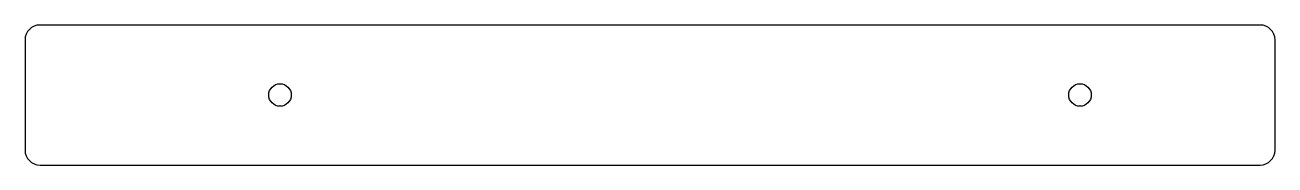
# Model space of a CAD drawing. Header units: millimetres. Extents: x 0 to 250, y 0 to 28.
import ezdxf

# ---------------------------------------------------------------- set-up
doc = ezdxf.new("R2010")
doc.units = ezdxf.units.MM

msp = doc.modelspace()

# ---------------------------------------------------------------- linework, layer by layer
at = {"color": 7, "linetype": 'Continuous', "lineweight": 25}
for p, q in [((247, 28), (3, 28)), ((0, 25), (0, 3)), ((250, 3), (250, 25)), ((3, 0), (247, 0))]:
    msp.add_line(p, q, dxfattribs=at)
for centre in [(51, 14), (211, 14)]:
    msp.add_circle(centre, 2.25, dxfattribs=at)
for centre, start, end in [((3, 25), 90, 180), ((247, 25), 0, 90), ((3, 3), 180, 270), ((247, 3), 270, 0)]:
    msp.add_arc(centre, 3, start, end, dxfattribs=at)

doc.saveas('drawing.dxf')
